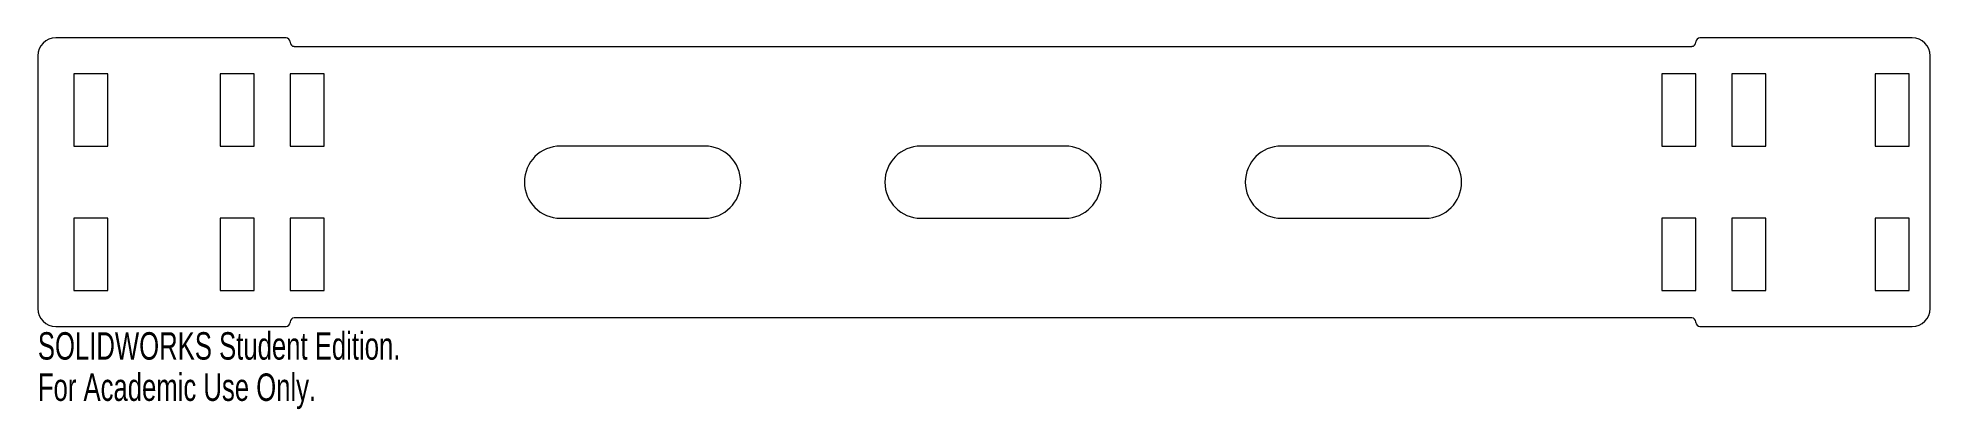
# Model space of a CAD drawing. Header units: inches. Extents: x -12 to 1.1, y -0.6 to 2.
import ezdxf

# ---------------------------------------------------------------- set-up
doc = ezdxf.new("R2010")
doc.units = ezdxf.units.IN
doc.header["$MEASUREMENT"] = 0
doc.styles.add('SLDTEXTSTYLE0', font='TXT', dxfattribs={"width": 0.7})

msp = doc.modelspace()

# ---------------------------------------------------------------- linework, layer by layer
at = {"color": 7, "linetype": 'Continuous', "lineweight": 15}
for p, q in [((-10.278, 2), (-11.875, 2)), ((-10.25, 1.972), (-10.25, 1.969)), ((-0.5, 1.969), (-0.5, 1.972)), ((1, 2), (-0.472, 2)), ((-12, 1.875), (-12, 0.125)), ((-10.222, 1.941), (-0.528, 1.941)), ((1.125, 0.125), (1.125, 1.875)), ((-11.75, 1.75), (-11.75, 1.25)), ((-11.514, 1.75), (-11.75, 1.75)), ((-11.514, 1.25), (-11.514, 1.75)), ((-10.736, 1.75), (-10.736, 1.25)), ((-10.5, 1.75), (-10.736, 1.75)), ((-10.5, 1.25), (-10.5, 1.75)), ((-10.25, 1.75), (-10.25, 1.25)), ((-10.014, 1.75), (-10.25, 1.75)), ((-10.014, 1.25), (-10.014, 1.75)), ((-0.736, 1.75), (-0.736, 1.25)), ((-0.5, 1.75), (-0.736, 1.75)), ((-0.5, 1.25), (-0.5, 1.75)), ((-0.014, 1.75), (-0.25, 1.75)), ((-0.25, 1.75), (-0.25, 1.25)), ((-0.014, 1.25), (-0.014, 1.75)), ((0.744, 1.75), (0.744, 1.25)), ((0.98, 1.75), (0.744, 1.75)), ((0.98, 1.25), (0.98, 1.75)), ((-11.75, 1.25), (-11.514, 1.25)), ((-10.736, 1.25), (-10.5, 1.25)), ((-10.25, 1.25), (-10.014, 1.25)), ((-7.375, 1.25), (-8.375, 1.25)), ((-4.875, 1.25), (-5.875, 1.25)), ((-2.375, 1.25), (-3.375, 1.25)), ((-0.736, 1.25), (-0.5, 1.25)), ((-0.25, 1.25), (-0.014, 1.25)), ((0.744, 1.25), (0.98, 1.25)), ((-11.75, 0.75), (-11.75, 0.25)), ((-11.514, 0.75), (-11.75, 0.75)), ((-11.514, 0.25), (-11.514, 0.75)), ((-10.736, 0.75), (-10.736, 0.25)), ((-10.5, 0.75), (-10.736, 0.75)), ((-10.5, 0.25), (-10.5, 0.75)), ((-10.25, 0.75), (-10.25, 0.25)), ((-10.014, 0.75), (-10.25, 0.75)), ((-10.014, 0.25), (-10.014, 0.75)), ((-8.375, 0.75), (-7.375, 0.75)), ((-5.875, 0.75), (-4.875, 0.75)), ((-3.375, 0.75), (-2.375, 0.75)), ((-0.736, 0.75), (-0.736, 0.25)), ((-0.5, 0.75), (-0.736, 0.75)), ((-0.5, 0.25), (-0.5, 0.75)), ((-0.25, 0.75), (-0.25, 0.25)), ((-0.014, 0.75), (-0.25, 0.75)), ((-0.014, 0.25), (-0.014, 0.75)), ((0.744, 0.75), (0.744, 0.25)), ((0.98, 0.75), (0.744, 0.75)), ((0.98, 0.25), (0.98, 0.75)), ((-11.75, 0.25), (-11.514, 0.25)), ((-10.736, 0.25), (-10.5, 0.25)), ((-10.25, 0.25), (-10.014, 0.25)), ((-0.736, 0.25), (-0.5, 0.25)), ((-0.25, 0.25), (-0.014, 0.25)), ((0.744, 0.25), (0.98, 0.25)), ((-10.25, 0.031), (-10.25, 0.028)), ((-0.528, 0.059), (-10.222, 0.059)), ((-0.5, 0.028), (-0.5, 0.031)), ((-0.472, 0), (1, 0)), ((-11.875, 0), (-10.278, 0))]:
    msp.add_line(p, q, dxfattribs=at)
for centre, radius, start, end in [((-11.875, 1.875), 0.125, 90, 180), ((-10.278, 1.972), 0.0276, 0, 90), ((-10.222, 1.969), 0.0276, 180, 270), ((-0.528, 1.969), 0.0276, 270, 0), ((-0.472, 1.972), 0.0276, 90, 180), ((1, 1.875), 0.125, 0, 90), ((-8.375, 1), 0.25, 90, 270), ((-7.375, 1), 0.25, 270, 90), ((-5.875, 1), 0.25, 90, 270), ((-4.875, 1), 0.25, 270, 90), ((-3.375, 1), 0.25, 90, 270), ((-2.375, 1), 0.25, 270, 90), ((-11.875, 0.125), 0.125, 180, 270), ((-10.278, 0.028), 0.0276, 270, 0), ((-10.222, 0.031), 0.0276, 90, 180), ((-0.528, 0.031), 0.0276, 0, 90), ((-0.472, 0.028), 0.0276, 180, 270), ((1, 0.125), 0.125, 270, 0)]:
    msp.add_arc(centre, radius, start, end, dxfattribs=at)

# ---------------------------------------------------------------- texts
at = {"color": 7, "linetype": 'Continuous', "char_height": 0.1903, "attachment_point": 1, "style": 'SLDTEXTSTYLE0'}
for s, insert in [('SOLIDWORKS Student Edition.', (-12, -0.04)), ('For Academic Use Only.', (-12, -0.326))]:
    msp.add_mtext(s, dxfattribs=dict(at, insert=insert))

doc.saveas('drawing.dxf')
